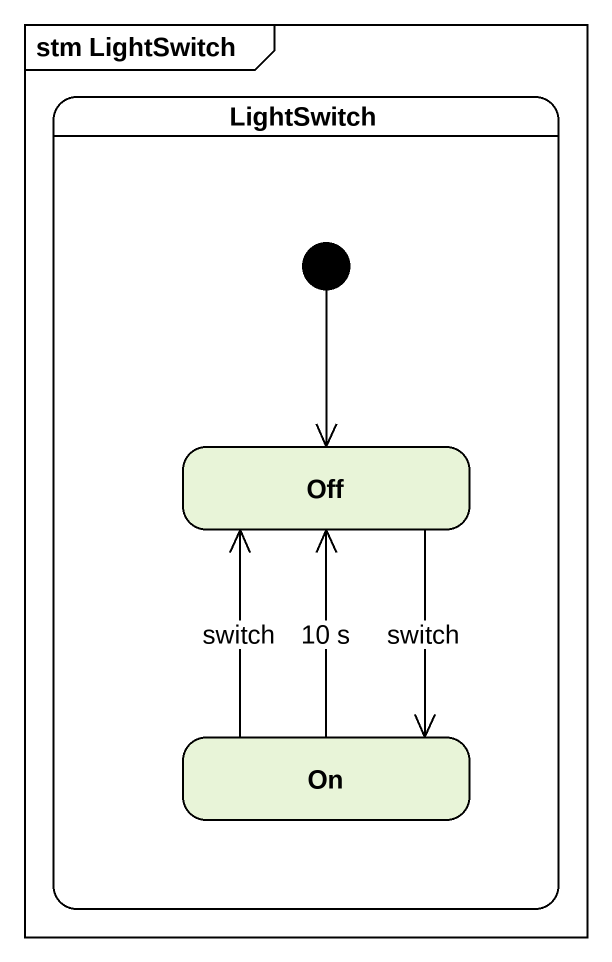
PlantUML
@startuml
mainframe stm LightSwitch
hide empty description
state LightSwitch {
  state Off
  state "On" as On_
  [*] --> Off
}
Off --> On_ : switch
On_ -up-> Off : switch
On_ -up-> Off : 10 s
@enduml
